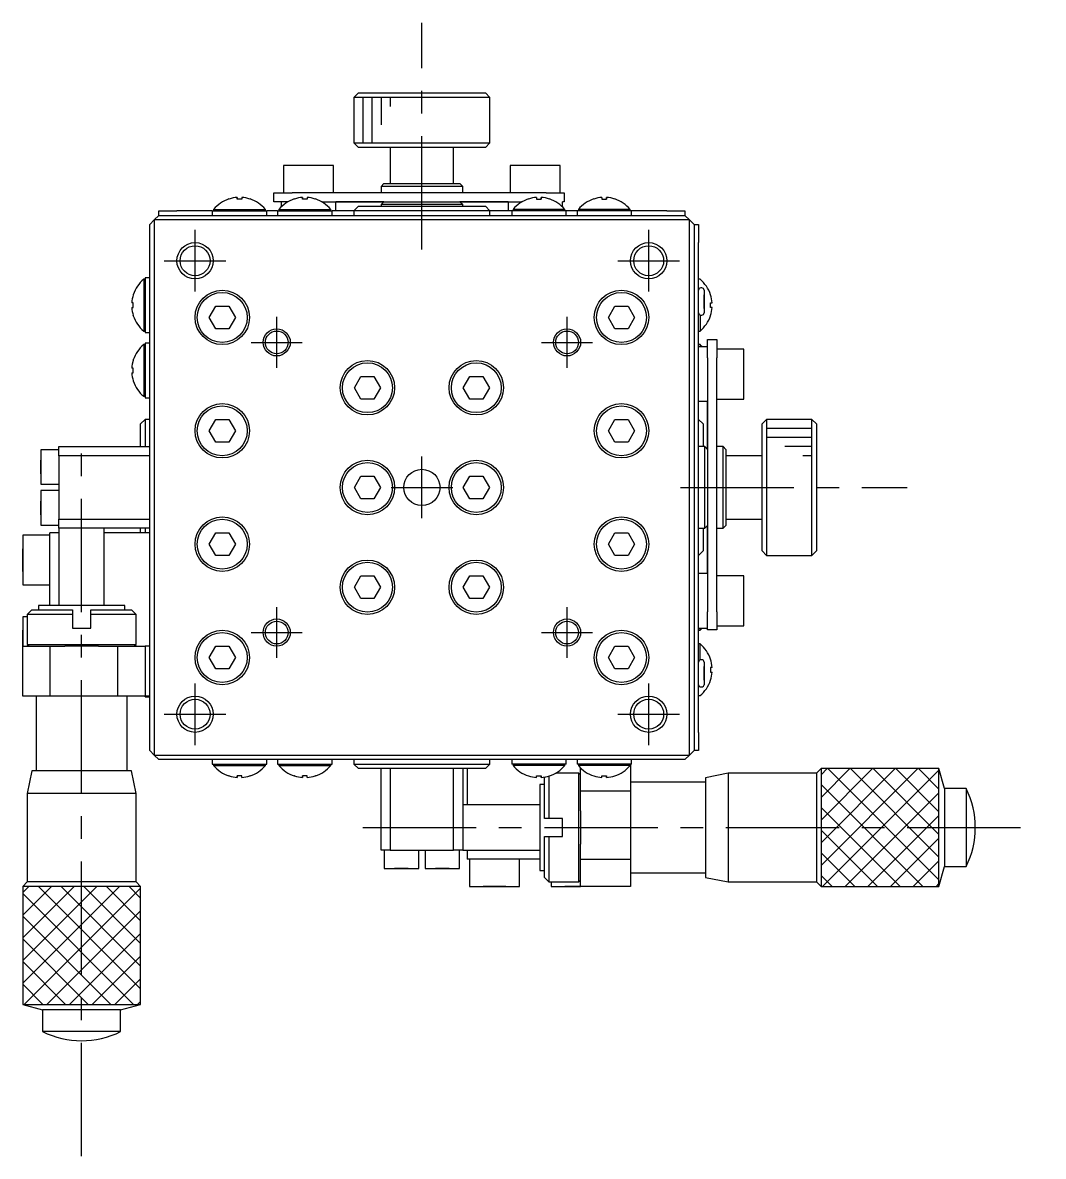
# Model space of a CAD drawing. Extents: x -55 to 398, y -25 to 274.
# Drawn here: x 91.3 to 203.8, y 84.2 to 209.2 of the extents above; entities that cross this region are included whole.
import ezdxf

# ---------------------------------------------------------------- set-up
doc = ezdxf.new("R2010")
doc.units = 0
doc.header["$LTSCALE"] = 10
doc.linetypes.add('CENTER', pattern=[2, 1.25, -0.25, 0.25, -0.25])
doc.layers.get('0').update_dxf_attribs({"linetype": 'CONTINUOUS'})
doc.layers.add('CENTER', color=1, linetype='CENTER')

msp = doc.modelspace()

# ---------------------------------------------------------------- linework, layer by layer
at = {"color": 7, "linetype": 'CONTINUOUS'}
for p, q in [((128.274615, 201.485156), (127.774615, 200.985156)), ((128.274615, 201.485156), (142.274615, 201.485156)), ((142.774615, 200.985156), (142.274615, 201.485156)), ((142.774615, 200.985156), (127.774615, 200.985156)), ((127.774615, 200.985156), (127.774615, 195.985156)), ((142.774615, 195.985156), (142.774615, 200.985156)), ((127.774615, 195.985156), (142.774615, 195.985156)), ((127.774615, 195.985156), (128.274615, 195.485156)), ((142.274615, 195.485156), (128.274615, 195.485156)), ((131.774615, 195.485156), (131.774615, 191.485156)), ((138.774615, 191.485156), (138.774615, 195.485156)), ((142.274615, 195.485156), (142.774615, 195.985156)), ((125.524615, 193.485156), (120.024615, 193.485156)), ((120.024615, 193.485156), (120.024615, 190.485156)), ((125.524615, 190.485156), (125.524615, 193.485156)), ((150.524615, 193.485156), (145.024615, 193.485156)), ((145.024615, 193.485156), (145.024615, 190.485156)), ((150.524615, 190.485156), (150.524615, 193.485156)), ((131.074615, 191.485156), (130.774615, 191.185156)), ((131.074615, 191.485156), (139.474615, 191.485156)), ((139.774615, 191.185156), (139.474615, 191.485156)), ((118.974615, 189.485156), (118.974615, 190.485156)), ((118.974615, 190.485156), (120.974615, 190.485156)), ((148.974615, 190.485156), (120.974615, 190.485156)), ((139.774615, 191.185156), (130.774615, 191.185156)), ((130.774615, 191.185156), (130.774615, 190.485156)), ((139.774615, 190.485156), (139.774615, 191.185156)), ((148.974615, 190.485156), (150.974615, 190.485156)), ((150.974615, 190.485156), (150.974615, 189.485156)), ((114.019507, 189.790598), (114.01546, 189.798895)), ((114.019507, 189.790598), (114.01546, 189.798895)), ((114.914615, 189.790598), (114.914615, 189.966841)), ((114.914615, 189.966841), (114.914615, 189.790598)), ((115.434615, 189.790598), (114.914615, 189.790598)), ((115.434615, 189.966841), (115.434615, 189.790598)), ((116.333769, 189.798895), (116.329723, 189.790598)), ((116.333769, 189.798895), (116.329723, 189.790598)), ((120.517197, 189.485156), (118.974615, 189.485156)), ((119.774615, 189.485156), (118.974615, 189.485156)), ((119.774615, 189.485156), (119.774615, 188.917645)), ((121.219507, 189.790598), (121.21546, 189.798895)), ((121.219507, 189.790598), (121.21546, 189.798895)), ((122.114615, 189.790598), (122.114615, 189.966841)), ((122.114615, 189.966841), (122.114615, 189.790598)), ((122.634615, 189.790598), (122.114615, 189.790598)), ((122.634615, 189.966841), (122.634615, 189.790598)), ((123.533769, 189.798895), (123.529723, 189.790598)), ((123.533769, 189.798895), (123.529723, 189.790598)), ((124.232032, 189.485156), (146.317197, 189.485156)), ((124.407621, 189.485154), (131.074613, 189.485154)), ((131.074615, 189.485156), (125.774615, 189.485156)), ((125.774615, 188.485156), (125.774615, 189.485156)), ((126.739661, 189.485156), (128.633984, 189.485156)), ((126.739661, 189.485156), (126.744533, 189.485156)), ((126.884067, 189.485154), (126.744533, 189.485154)), ((126.884067, 189.485154), (128.984288, 189.485156)), ((128.274615, 188.985156), (127.774615, 188.485156)), ((128.274615, 188.985156), (135.274615, 188.985156)), ((131.074613, 189.485154), (128.633984, 189.485154)), ((128.984288, 189.485154), (131.074613, 189.485154)), ((131.074615, 189.485156), (130.774615, 189.185156)), ((139.774615, 189.185156), (130.774615, 189.185156)), ((130.774615, 189.185156), (130.774615, 188.985156)), ((135.274615, 188.985156), (142.274615, 188.985156)), ((144.774615, 189.485156), (139.474615, 189.485156)), ((139.774615, 189.185156), (139.474615, 189.485156)), ((139.474617, 189.485154), (145.541609, 189.485154)), ((141.315245, 189.485154), (139.474617, 189.485154)), ((139.474617, 189.485154), (140.964941, 189.485154)), ((139.774615, 188.985156), (139.774615, 189.185156)), ((140.964941, 189.485156), (143.065163, 189.485156)), ((141.315245, 189.485156), (143.209568, 189.485156)), ((142.774615, 188.485156), (142.274615, 188.985156)), ((143.204696, 189.485154), (143.065163, 189.485154)), ((143.204696, 189.485154), (143.209568, 189.485154)), ((144.774615, 189.485156), (144.774615, 188.485156)), ((145.110303, 189.485154), (146.317194, 189.485154)), ((145.541609, 189.485154), (146.317194, 189.485154)), ((147.01546, 189.798895), (147.019507, 189.790598)), ((147.01546, 189.798895), (147.019507, 189.790598)), ((147.914615, 189.966841), (147.914615, 189.790598)), ((147.914615, 189.790598), (148.434615, 189.790598)), ((148.434615, 189.790598), (148.434615, 189.966841)), ((148.434615, 189.966841), (148.434615, 189.790598)), ((149.329723, 189.790598), (149.333769, 189.798895)), ((149.329723, 189.790598), (149.333769, 189.798895)), ((150.974615, 189.485156), (150.774615, 189.485156)), ((150.774615, 188.917645), (150.774615, 189.485156)), ((154.21546, 189.798895), (154.219507, 189.790598)), ((154.21546, 189.798895), (154.219507, 189.790598)), ((155.114615, 189.966841), (155.114615, 189.790598)), ((155.114615, 189.790598), (155.634615, 189.790598)), ((155.634615, 189.790598), (155.634615, 189.966841)), ((155.634615, 189.966841), (155.634615, 189.790598)), ((156.529723, 189.790598), (156.533769, 189.798895)), ((156.529723, 189.790598), (156.533769, 189.798895)), ((106.274615, 187.985156), (105.774615, 187.485156)), ((106.274615, 187.985156), (106.274615, 188.485156)), ((106.274615, 188.485156), (108.274615, 188.485156)), ((106.274615, 187.985156), (164.274615, 187.985156)), ((112.174615, 188.485156), (108.274615, 188.485156)), ((112.174615, 188.485156), (112.378312, 188.485156)), ((112.174615, 188.485156), (112.324615, 188.485156)), ((112.174615, 188.485156), (112.174615, 187.985156)), ((112.324615, 188.644711), (115.174615, 188.644711)), ((112.324615, 188.644711), (112.324615, 188.485156)), ((112.378312, 188.485156), (115.174615, 188.485156)), ((115.174615, 188.644711), (118.024615, 188.644711)), ((115.174615, 188.485156), (118.072392, 188.485156)), ((118.024615, 188.485156), (118.024615, 188.644711)), ((118.072392, 188.485156), (118.174615, 188.485156)), ((118.125628, 188.485156), (118.174615, 188.485156)), ((119.374615, 188.485156), (118.174615, 188.485156)), ((118.174615, 187.985156), (118.174615, 188.485156)), ((119.374615, 188.485156), (119.578306, 188.485156)), ((119.374615, 188.485156), (119.524615, 188.485156)), ((119.374615, 188.485156), (119.374615, 187.985156)), ((119.524615, 188.644711), (122.374615, 188.644711)), ((119.524615, 188.644711), (119.524615, 188.485156)), ((119.578306, 188.485156), (122.374615, 188.485156)), ((122.374615, 188.644711), (125.224615, 188.644711)), ((122.374615, 188.485156), (125.272392, 188.485156)), ((125.224615, 188.485156), (125.224615, 188.644711)), ((125.272392, 188.485156), (125.374615, 188.485156)), ((125.325628, 188.485156), (125.374615, 188.485156)), ((127.774615, 188.485156), (125.374615, 188.485156)), ((125.374615, 187.985156), (125.374615, 188.485156)), ((135.274615, 188.485156), (127.774615, 188.485156)), ((127.774615, 188.485156), (127.774615, 187.985156)), ((142.774615, 188.485156), (135.274615, 188.485156)), ((145.174615, 188.485156), (142.774615, 188.485156)), ((142.774615, 187.985156), (142.774615, 188.485156)), ((145.223602, 188.485156), (145.174615, 188.485156)), ((145.276837, 188.485156), (145.174615, 188.485156)), ((145.174615, 188.485156), (145.174615, 187.985156)), ((148.174615, 188.485156), (145.276837, 188.485156)), ((148.174615, 188.644711), (145.324615, 188.644711)), ((145.324615, 188.644711), (145.324615, 188.485156)), ((151.024615, 188.644711), (148.174615, 188.644711)), ((150.970935, 188.485156), (148.174615, 188.485156)), ((151.174615, 188.485156), (150.970935, 188.485156)), ((151.024615, 188.485156), (151.024615, 188.644711)), ((151.174615, 188.485156), (151.024615, 188.485156)), ((152.374615, 188.485156), (151.174615, 188.485156)), ((151.174615, 187.985156), (151.174615, 188.485156)), ((152.423602, 188.485156), (152.374615, 188.485156)), ((152.476837, 188.485156), (152.374615, 188.485156)), ((152.374615, 188.485156), (152.374615, 187.985156)), ((155.374615, 188.485156), (152.476837, 188.485156)), ((155.374615, 188.644711), (152.524615, 188.644711)), ((152.524615, 188.644711), (152.524615, 188.485156)), ((158.224615, 188.644711), (155.374615, 188.644711)), ((158.170935, 188.485156), (155.374615, 188.485156)), ((158.374615, 188.485156), (158.170935, 188.485156)), ((158.224615, 188.485156), (158.224615, 188.644711)), ((158.374615, 188.485156), (158.224615, 188.485156)), ((162.274615, 188.485156), (158.374615, 188.485156)), ((158.374615, 187.985156), (158.374615, 188.485156)), ((162.274615, 188.485156), (164.274615, 188.485156)), ((164.274615, 188.485156), (164.274615, 187.985156)), ((164.774615, 187.485156), (164.274615, 187.985156)), ((105.774615, 187.485156), (105.274615, 186.985156)), ((105.274615, 128.985156), (105.274615, 186.985156)), ((105.774615, 187.485156), (105.774615, 128.485156)), ((164.774615, 187.485156), (105.774615, 187.485156)), ((164.774615, 128.485156), (164.774615, 187.485156)), ((165.274615, 186.985156), (164.774615, 187.485156)), ((165.274615, 186.985156), (165.774615, 186.985156)), ((165.274615, 186.985156), (165.274615, 128.985156)), ((165.774615, 186.985156), (165.774615, 184.985156)), ((165.774615, 179.285156), (165.774615, 184.985156)), ((104.61506, 180.935156), (104.61506, 178.085156)), ((104.774615, 180.935156), (104.61506, 180.935156)), ((104.774615, 181.085156), (104.774615, 180.882835)), ((104.774615, 181.085156), (104.774615, 180.935156)), ((105.274615, 181.085156), (104.774615, 181.085156)), ((104.774615, 180.882835), (104.774615, 180.721607)), ((104.774615, 180.721607), (104.774615, 180.601168)), ((104.774615, 180.601168), (104.774615, 180.314591)), ((104.774615, 180.314591), (104.774615, 179.921369)), ((165.93417, 180.935156), (165.774615, 180.935156)), ((103.469173, 179.240264), (103.460876, 179.244311)), ((103.469173, 179.240264), (103.460876, 179.244311)), ((104.774615, 179.921369), (104.774615, 178.777951)), ((104.774615, 178.777951), (104.774615, 178.085156)), ((165.774615, 177.685156), (165.774615, 179.285156)), ((166.124615, 179.985156), (166.024615, 179.985156)), ((166.374615, 179.735156), (166.374615, 178.610156)), ((166.374615, 179.735156), (166.374615, 177.235156)), ((166.374615, 179.235156), (166.374615, 178.610156)), ((166.374615, 178.610156), (166.374615, 179.235156)), ((167.080057, 179.240264), (167.088354, 179.244311)), ((167.080057, 179.240264), (167.088354, 179.244311)), ((103.469173, 178.345156), (103.29293, 178.345156)), ((103.29293, 177.825156), (103.469173, 177.825156)), ((103.469173, 177.825156), (103.469173, 178.345156)), ((104.61506, 178.085156), (104.61506, 175.235156)), ((104.774615, 178.085156), (104.774615, 177.392361)), ((111.831239, 176.735156), (112.552927, 177.985156)), ((112.552927, 177.985156), (113.996303, 177.985156)), ((113.996303, 177.985156), (114.717991, 176.735156)), ((155.831239, 176.735156), (156.552927, 177.985156)), ((156.552927, 177.985156), (157.996303, 177.985156)), ((157.996303, 177.985156), (158.717991, 176.735156)), ((165.774615, 138.285156), (165.774615, 177.685156)), ((166.374615, 178.610156), (166.374615, 178.345156)), ((166.374615, 178.610156), (166.374615, 178.360156)), ((166.374615, 178.360156), (166.374615, 178.610156)), ((166.374615, 177.735156), (166.374615, 178.360156)), ((166.374615, 178.360156), (166.374615, 177.735156)), ((166.374615, 178.345156), (166.374615, 177.235156)), ((167.080057, 178.345156), (167.256299, 178.345156)), ((167.080057, 177.825156), (167.080057, 178.345156)), ((167.256299, 177.825156), (167.080057, 177.825156)), ((103.460876, 176.926002), (103.469173, 176.930048)), ((103.460876, 176.926002), (103.469173, 176.930048)), ((104.774615, 177.392361), (104.774615, 176.077764)), ((112.552927, 175.485156), (111.831239, 176.735156)), ((114.717991, 176.735156), (113.996303, 175.485156)), ((156.552927, 175.485156), (155.831239, 176.735156)), ((158.717991, 176.735156), (157.996303, 175.485156)), ((165.93417, 177.00209), (165.93417, 175.235156)), ((166.024615, 176.985156), (166.124615, 176.985156)), ((167.088354, 176.926002), (167.080057, 176.930048)), ((167.088354, 176.926002), (167.080057, 176.930048)), ((104.61506, 175.235156), (104.774615, 175.235156)), ((104.774615, 176.077764), (104.774615, 175.910627)), ((104.774615, 175.910627), (104.774615, 175.803938)), ((104.774615, 175.803938), (104.774615, 175.612778)), ((104.774615, 175.612778), (104.774615, 175.48708)), ((104.774615, 175.48708), (104.774615, 175.412137)), ((104.774615, 175.412137), (104.774615, 175.284415)), ((104.774615, 175.284415), (104.774615, 175.085156)), ((104.774615, 175.235156), (104.774615, 175.085156)), ((104.774615, 175.085156), (105.274615, 175.085156)), ((113.996303, 175.485156), (112.552927, 175.485156)), ((157.996303, 175.485156), (156.552927, 175.485156)), ((165.774615, 175.235156), (165.93417, 175.235156)), ((104.774615, 173.885156), (104.774615, 173.682835)), ((104.774615, 173.885156), (104.774615, 173.735156)), ((105.274615, 173.885156), (104.774615, 173.885156)), ((166.774615, 173.485156), (166.774615, 174.285156)), ((166.774615, 172.285156), (166.774615, 174.285156)), ((166.774615, 174.285156), (167.774615, 174.285156)), ((167.774615, 174.285156), (167.774615, 172.285156)), ((104.61506, 173.735156), (104.61506, 170.885156)), ((104.774615, 173.735156), (104.61506, 173.735156)), ((104.774615, 173.682835), (104.774615, 173.656795)), ((104.774615, 173.656795), (104.774615, 173.592912)), ((104.774615, 173.592912), (104.774615, 173.443077)), ((104.774615, 173.443077), (104.774615, 173.006476)), ((104.774615, 173.006476), (104.774615, 171.577951)), ((165.93417, 173.735156), (165.774615, 173.735156)), ((166.774615, 173.485156), (165.774615, 173.485156)), ((165.93417, 173.735156), (165.93417, 173.485156)), ((170.774615, 173.235156), (167.774615, 173.235156)), ((170.774615, 167.735156), (170.774615, 173.235156)), ((103.469173, 172.040264), (103.460876, 172.044311)), ((103.469173, 172.040264), (103.460876, 172.044311)), ((104.774615, 171.577951), (104.774615, 170.885156)), ((166.774615, 172.285156), (166.774615, 144.285156)), ((167.774615, 144.285156), (167.774615, 172.285156)), ((103.469173, 171.145156), (103.29293, 171.145156)), ((103.29293, 170.625156), (103.469173, 170.625156)), ((103.469173, 170.625156), (103.469173, 171.145156)), ((104.61506, 170.885156), (104.61506, 168.035156)), ((104.774615, 170.885156), (104.774615, 170.192361)), ((104.774615, 170.192361), (104.774615, 168.877764)), ((127.831239, 168.985156), (128.552927, 170.235156)), ((128.552927, 170.235156), (129.996303, 170.235156)), ((129.996303, 170.235156), (130.717991, 168.985156)), ((139.831239, 168.985156), (140.552927, 170.235156)), ((140.552927, 170.235156), (141.996303, 170.235156)), ((141.996303, 170.235156), (142.717991, 168.985156)), ((166.774613, 170.772181), (166.774613, 168.796387)), ((166.774613, 170.772181), (166.774613, 168.247975)), ((103.460876, 169.726002), (103.469173, 169.730048)), ((103.460876, 169.726002), (103.469173, 169.730048)), ((104.774615, 168.877764), (104.774615, 168.820092)), ((104.774615, 168.820092), (104.774615, 168.603938)), ((128.552927, 167.735156), (127.831239, 168.985156)), ((130.717991, 168.985156), (129.996303, 167.735156)), ((140.552927, 167.735156), (139.831239, 168.985156)), ((142.717991, 168.985156), (141.996303, 167.735156)), ((166.774613, 168.796387), (166.774613, 162.185158)), ((104.61506, 168.035156), (104.774615, 168.035156)), ((104.774615, 168.603938), (104.774615, 168.369144)), ((104.774615, 168.369144), (104.774615, 168.212137)), ((104.774615, 168.212137), (104.774615, 168.113518)), ((104.774615, 168.113518), (104.774615, 168.084415)), ((104.774615, 168.084415), (104.774615, 167.885156)), ((104.774615, 168.035156), (104.774615, 167.885156)), ((104.774615, 167.885156), (105.274615, 167.885156)), ((129.996303, 167.735156), (128.552927, 167.735156)), ((141.996303, 167.735156), (140.552927, 167.735156)), ((167.774615, 167.735156), (170.774615, 167.735156)), ((165.774615, 167.485156), (166.774615, 167.485156)), ((166.774613, 166.258001), (166.774613, 166.432354)), ((166.774613, 166.258001), (166.774615, 164.134892)), ((166.774615, 162.185156), (166.774615, 167.485156)), ((166.774615, 166.439964), (166.774615, 164.571618)), ((166.774615, 166.439964), (166.774615, 166.432354)), ((104.774615, 165.485156), (104.274615, 164.985156)), ((104.774615, 165.485156), (104.774615, 162.485156)), ((105.274615, 165.485156), (104.774615, 165.485156)), ((111.831239, 164.235156), (112.552927, 165.485156)), ((112.552927, 165.485156), (113.996303, 165.485156)), ((113.996303, 165.485156), (114.717991, 164.235156)), ((155.831239, 164.235156), (156.552927, 165.485156)), ((156.552927, 165.485156), (157.996303, 165.485156)), ((157.996303, 165.485156), (158.717991, 164.235156)), ((166.274615, 164.985156), (165.774615, 165.485156)), ((173.274615, 165.485156), (172.774615, 164.985156)), ((173.274615, 165.485156), (173.274615, 150.485156)), ((178.274615, 165.485156), (173.274615, 165.485156)), ((178.274615, 150.485156), (178.274615, 165.485156)), ((178.774615, 164.985156), (178.274615, 165.485156)), ((104.274615, 162.485156), (104.274615, 164.985156)), ((112.552927, 162.985156), (111.831239, 164.235156)), ((114.717991, 164.235156), (113.996303, 162.985156)), ((156.552927, 162.985156), (155.831239, 164.235156)), ((158.717991, 164.235156), (157.996303, 162.985156)), ((166.274615, 164.985156), (166.274615, 162.485156)), ((166.774613, 162.185158), (166.774613, 164.571618)), ((166.774613, 164.134892), (166.774613, 162.185158)), ((172.774615, 150.985156), (172.774615, 164.985156)), ((178.774615, 164.985156), (178.774615, 150.985156)), ((113.996303, 162.985156), (112.552927, 162.985156)), ((157.996303, 162.985156), (156.552927, 162.985156)), ((93.274615, 162.135156), (93.274615, 158.335156)), ((93.274615, 162.135156), (93.274615, 158.335156)), ((95.274615, 162.135156), (93.274615, 162.135156)), ((95.274615, 162.485156), (105.274615, 162.485156)), ((95.274615, 161.485156), (95.274615, 162.485156)), ((105.274615, 161.485156), (95.274615, 161.485156)), ((95.274615, 161.485156), (95.274615, 154.485156)), ((166.474615, 162.485156), (165.774615, 162.485156)), ((166.474615, 153.485156), (166.474615, 162.485156)), ((166.774615, 162.185156), (166.474615, 162.485156)), ((168.474615, 162.485156), (167.774615, 162.485156)), ((168.474615, 153.485156), (168.474615, 162.485156)), ((168.774615, 162.185156), (168.474615, 162.485156)), ((168.774615, 162.185156), (168.774615, 153.785156)), ((172.774615, 161.485156), (168.774615, 161.485156)), ((93.274615, 160.985156), (93.274615, 160.235156)), ((93.274615, 160.235156), (93.274615, 160.985156)), ((93.274615, 159.485156), (93.274615, 160.235156)), ((93.274615, 160.235156), (93.274615, 159.485156)), ((127.831239, 157.985156), (128.552927, 159.235156)), ((128.552927, 159.235156), (129.996303, 159.235156)), ((129.996303, 159.235156), (130.717991, 157.985156)), ((139.831239, 157.985156), (140.552927, 159.235156)), ((140.552927, 159.235156), (141.996303, 159.235156)), ((141.996303, 159.235156), (142.717991, 157.985156)), ((93.274615, 158.335156), (95.274615, 158.335156)), ((93.274615, 157.635156), (93.274615, 153.835156)), ((93.274615, 157.635156), (93.274615, 153.835156)), ((95.274615, 157.635156), (93.274615, 157.635156)), ((128.552927, 156.735156), (127.831239, 157.985156)), ((130.717991, 157.985156), (129.996303, 156.735156)), ((140.552927, 156.735156), (139.831239, 157.985156)), ((142.717991, 157.985156), (141.996303, 156.735156)), ((93.274615, 156.485156), (93.274615, 155.735156)), ((93.274615, 155.735156), (93.274615, 156.485156)), ((129.996303, 156.735156), (128.552927, 156.735156)), ((141.996303, 156.735156), (140.552927, 156.735156)), ((93.274615, 154.985156), (93.274615, 155.735156)), ((93.274615, 155.735156), (93.274615, 154.985156)), ((93.274615, 153.835156), (95.274615, 153.835156)), ((95.274615, 154.485156), (105.274615, 154.485156)), ((95.274615, 153.485156), (95.274615, 154.485156)), ((166.474615, 153.485156), (166.774615, 153.785156)), ((166.774613, 153.785154), (166.774613, 147.773925)), ((166.774613, 151.998694), (166.774613, 153.785154)), ((166.774613, 153.785154), (166.774613, 152.435421)), ((166.774615, 148.485156), (166.774615, 153.785156)), ((168.474615, 153.485156), (168.774615, 153.785156)), ((168.774615, 154.485156), (172.774615, 154.485156)), ((91.274615, 152.735156), (91.274615, 147.235156)), ((91.274615, 152.735156), (91.274615, 147.235156)), ((94.274615, 152.735156), (91.274615, 152.735156)), ((95.274619, 152.985156), (94.274615, 152.985156)), ((94.274615, 144.985156), (94.274615, 152.985156)), ((105.274615, 153.485156), (95.274615, 153.485156)), ((95.274619, 153.485156), (95.274619, 144.985156)), ((100.274611, 144.985156), (100.274611, 153.485156)), ((105.274615, 152.985156), (100.274611, 152.985156)), ((104.274615, 152.985156), (104.274615, 153.485156)), ((104.774615, 153.485156), (104.774615, 152.985156)), ((111.831239, 151.735156), (112.552927, 152.985156)), ((112.552927, 152.985156), (113.996303, 152.985156)), ((113.996303, 152.985156), (114.717991, 151.735156)), ((155.831239, 151.735156), (156.552927, 152.985156)), ((156.552927, 152.985156), (157.996303, 152.985156)), ((157.996303, 152.985156), (158.717991, 151.735156)), ((165.774615, 153.485156), (166.474615, 153.485156)), ((166.274615, 153.485156), (166.274615, 150.985156)), ((167.774615, 153.485156), (168.474615, 153.485156)), ((112.552927, 150.485156), (111.831239, 151.735156)), ((114.717991, 151.735156), (113.996303, 150.485156)), ((156.552927, 150.485156), (155.831239, 151.735156)), ((158.717991, 151.735156), (157.996303, 150.485156)), ((166.774615, 152.435421), (166.774615, 150.312311)), ((166.774615, 151.998694), (166.774615, 150.130348)), ((91.274615, 151.235156), (91.274615, 149.985156)), ((91.274615, 149.985156), (91.274615, 151.235156)), ((113.996303, 150.485156), (112.552927, 150.485156)), ((157.996303, 150.485156), (156.552927, 150.485156)), ((165.774615, 150.485156), (166.274615, 150.985156)), ((166.774613, 150.137959), (166.774613, 150.312311)), ((166.774613, 150.137959), (166.774613, 150.130348)), ((172.774615, 150.985156), (173.274615, 150.485156)), ((173.274615, 150.485156), (178.274615, 150.485156)), ((178.274615, 150.485156), (178.774615, 150.985156)), ((91.274615, 148.735156), (91.274615, 149.985156)), ((91.274615, 149.985156), (91.274615, 148.735156)), ((127.831239, 146.985156), (128.552927, 148.235156)), ((128.552927, 148.235156), (129.996303, 148.235156)), ((129.996303, 148.235156), (130.717991, 146.985156)), ((139.831239, 146.985156), (140.552927, 148.235156)), ((140.552927, 148.235156), (141.996303, 148.235156)), ((141.996303, 148.235156), (142.717991, 146.985156)), ((166.774615, 148.485156), (165.774615, 148.485156)), ((166.774613, 148.322337), (166.774613, 145.798131)), ((166.774613, 147.773925), (166.774613, 145.798131)), ((170.774615, 148.235156), (167.774615, 148.235156)), ((170.774615, 142.735156), (170.774615, 148.235156)), ((91.274615, 147.235156), (94.274615, 147.235156)), ((128.552927, 145.735156), (127.831239, 146.985156)), ((130.717991, 146.985156), (129.996303, 145.735156)), ((140.552927, 145.735156), (139.831239, 146.985156)), ((142.717991, 146.985156), (141.996303, 145.735156)), ((129.996303, 145.735156), (128.552927, 145.735156)), ((141.996303, 145.735156), (140.552927, 145.735156)), ((92.274615, 144.485156), (91.774615, 143.985156)), ((96.774615, 143.985156), (91.774615, 143.985156)), ((91.774615, 143.985156), (91.774615, 140.685156)), ((92.274615, 144.485156), (96.774615, 144.485156)), ((92.274615, 144.485156), (93.024615, 144.485156)), ((97.774303, 144.985156), (93.024615, 144.985156)), ((93.024615, 144.985156), (93.024615, 144.485176)), ((96.774615, 144.485156), (96.774615, 143.985156)), ((96.774615, 143.985156), (96.774615, 142.485156)), ((102.524615, 144.985156), (97.774303, 144.985156)), ((98.774615, 143.985156), (98.774615, 144.485156)), ((98.774615, 144.485156), (103.274615, 144.485156)), ((103.774615, 143.985156), (98.774615, 143.985156)), ((98.774615, 142.485156), (98.774615, 143.985156)), ((102.524615, 144.485176), (102.524615, 144.985156)), ((102.524615, 144.485156), (103.274615, 144.485156)), ((103.774615, 143.985156), (103.274615, 144.485156)), ((103.774615, 140.685156), (103.774615, 143.985156)), ((166.774615, 142.285156), (166.774615, 144.285156)), ((167.774615, 144.285156), (167.774615, 142.285156)), ((91.274615, 143.735156), (91.274615, 140.485156)), ((91.274615, 143.735156), (91.274615, 140.485156)), ((91.774615, 143.735156), (91.274615, 143.735156)), ((167.774615, 142.735156), (170.774615, 142.735156)), ((91.274615, 142.235156), (91.274615, 140.985156)), ((91.274615, 140.985156), (91.274615, 142.235156)), ((96.774615, 142.485156), (98.774615, 142.485156)), ((165.774615, 142.485156), (166.774615, 142.485156)), ((165.774615, 142.235156), (165.93417, 142.235156)), ((165.93417, 142.235156), (165.93417, 142.485156)), ((166.774615, 142.285156), (166.774615, 142.485156)), ((167.774615, 142.285156), (166.774615, 142.285156)), ((91.274615, 140.485156), (91.274615, 140.985156)), ((91.274615, 140.985156), (91.274615, 140.485156)), ((91.274615, 134.985156), (91.274615, 140.485156)), ((91.274615, 140.485156), (94.274615, 140.485156)), ((91.774615, 140.685156), (97.774615, 140.685156)), ((91.774615, 140.685156), (91.974615, 140.485156)), ((94.274615, 140.485156), (94.274615, 134.985156)), ((94.274615, 140.485156), (95.93342, 140.485156)), ((97.774615, 140.485156), (95.93342, 140.485156)), ((97.774615, 140.685156), (103.774615, 140.685156)), ((99.61581, 140.485156), (97.774615, 140.485156)), ((99.61581, 140.485156), (101.774615, 140.485156)), ((101.774615, 140.485156), (104.774615, 140.485157)), ((101.774615, 134.985156), (101.774615, 140.485156)), ((103.574615, 140.485156), (103.774615, 140.685156)), ((105.274615, 140.485158), (104.774615, 140.485158)), ((104.774615, 140.485157), (104.774615, 134.985156)), ((111.831239, 139.235156), (112.552927, 140.485156)), ((112.552927, 140.485156), (113.996303, 140.485156)), ((113.996303, 140.485156), (114.717991, 139.235156)), ((155.831239, 139.235156), (156.552927, 140.485156)), ((156.552927, 140.485156), (157.996303, 140.485156)), ((157.996303, 140.485156), (158.717991, 139.235156)), ((165.93417, 140.735156), (165.774615, 140.735156)), ((165.93417, 138.968222), (165.93417, 140.735156)), ((112.552927, 137.985156), (111.831239, 139.235156)), ((114.717991, 139.235156), (113.996303, 137.985156)), ((156.552927, 137.985156), (155.831239, 139.235156)), ((158.717991, 139.235156), (157.996303, 137.985156)), ((166.124615, 138.985156), (166.024615, 138.985156)), ((167.088354, 139.044311), (167.080057, 139.040264)), ((167.088354, 139.044311), (167.080057, 139.040264)), ((113.996303, 137.985156), (112.552927, 137.985156)), ((157.996303, 137.985156), (156.552927, 137.985156)), ((165.774615, 136.685156), (165.774615, 138.285156)), ((166.374615, 138.735156), (166.374615, 137.625156)), ((166.374615, 138.735156), (166.374615, 136.235156)), ((166.374615, 138.235156), (166.374615, 137.610156)), ((166.374615, 137.610156), (166.374615, 138.235156)), ((166.374615, 137.625156), (166.374615, 137.360156)), ((166.374615, 137.610156), (166.374615, 137.360156)), ((166.374615, 137.360156), (166.374615, 137.610156)), ((167.256299, 138.145156), (167.080057, 138.145156)), ((167.080057, 138.145156), (167.080057, 137.625156)), ((167.080057, 137.625156), (167.256299, 137.625156)), ((165.774615, 130.985156), (165.774615, 136.685156)), ((166.374615, 137.360156), (166.374615, 136.235156)), ((166.374615, 136.735156), (166.374615, 137.360156)), ((166.374615, 137.360156), (166.374615, 136.735156)), ((167.080057, 136.730048), (167.088354, 136.726002)), ((167.080057, 136.730048), (167.088354, 136.726002)), ((165.774615, 135.035156), (165.93417, 135.035156)), ((166.024615, 135.985156), (166.124615, 135.985156)), ((94.274615, 134.985156), (91.274615, 134.985156)), ((92.774615, 134.985156), (92.774615, 126.735156)), ((101.774615, 134.985156), (94.274615, 134.985156)), ((104.774615, 134.985156), (101.774615, 134.985156)), ((102.774615, 126.735156), (102.774615, 134.985156)), ((105.274615, 134.985156), (104.774615, 134.985156)), ((104.774615, 134.885156), (104.774615, 134.985156)), ((104.774615, 134.885156), (104.774615, 134.985156)), ((104.774615, 134.885156), (105.274615, 134.885156)), ((165.774615, 130.985156), (165.774615, 128.985156)), ((105.274615, 128.985156), (105.774615, 128.485156)), ((164.774615, 128.485156), (165.274615, 128.985156)), ((165.774615, 128.985156), (165.274615, 128.985156)), ((105.774615, 128.485156), (164.774615, 128.485156)), ((105.774615, 128.485156), (106.274615, 127.985156)), ((164.274615, 127.985156), (106.274615, 127.985156)), ((112.174615, 127.985156), (112.174615, 127.485156)), ((118.174615, 127.485156), (118.174615, 127.985156)), ((119.374615, 127.985156), (119.374615, 127.485156)), ((125.374615, 127.485156), (125.374615, 127.985156)), ((127.774615, 127.985156), (127.774615, 127.485156)), ((142.774615, 127.485156), (142.774615, 127.985156)), ((145.174615, 127.985156), (145.174615, 127.485156)), ((151.174615, 127.485156), (151.174615, 127.985156)), ((152.374615, 127.985156), (152.374615, 127.485156)), ((158.374615, 127.485156), (158.374615, 127.985156)), ((164.274615, 127.985156), (164.774615, 128.485156)), ((92.274618, 126.735156), (91.774619, 124.235157)), ((103.274612, 126.735156), (92.274618, 126.735156)), ((103.774611, 124.235157), (103.274612, 126.735156)), ((112.174615, 127.485156), (112.378333, 127.485156)), ((112.174615, 127.485156), (112.324615, 127.485156)), ((112.324615, 127.485156), (112.324615, 127.325601)), ((112.324615, 127.325601), (115.174615, 127.325601)), ((112.378333, 127.485156), (115.174615, 127.485156)), ((115.174615, 127.485156), (118.072392, 127.485156)), ((115.174615, 127.325601), (118.024615, 127.325601)), ((118.024615, 127.325601), (118.024615, 127.485156)), ((118.072392, 127.485156), (118.174615, 127.485156)), ((118.125628, 127.485156), (118.174615, 127.485156)), ((119.374615, 127.485156), (119.578333, 127.485156)), ((119.374615, 127.485156), (119.524615, 127.485156)), ((119.524615, 127.485156), (119.524615, 127.325601)), ((119.524615, 127.325601), (122.374615, 127.325601)), ((119.578333, 127.485156), (122.374615, 127.485156)), ((122.374615, 127.485156), (125.272392, 127.485156)), ((122.374615, 127.325601), (125.224615, 127.325601)), ((125.224615, 127.325601), (125.224615, 127.485156)), ((125.272392, 127.485156), (125.374615, 127.485156)), ((125.325628, 127.485156), (125.374615, 127.485156)), ((127.774615, 127.485156), (135.274615, 127.485156)), ((127.774615, 127.485156), (128.274615, 126.985156)), ((135.274615, 126.985156), (128.274615, 126.985156)), ((130.774615, 117.985156), (130.774615, 126.985156)), ((131.774615, 126.985156), (131.774615, 117.985156)), ((135.274615, 127.485156), (142.774615, 127.485156)), ((142.274615, 126.985156), (135.274615, 126.985156)), ((138.774615, 117.985156), (138.774615, 126.985156)), ((139.774615, 126.985156), (139.774615, 117.985156)), ((140.274615, 126.985156), (140.274615, 122.985152)), ((142.274615, 126.985156), (142.774615, 127.485156)), ((145.223602, 127.485156), (145.174615, 127.485156)), ((145.276837, 127.485156), (145.174615, 127.485156)), ((148.174615, 127.485156), (145.276837, 127.485156)), ((145.324615, 127.485156), (145.324615, 127.325601)), ((148.174615, 127.325601), (145.324615, 127.325601)), ((148.86741, 127.485156), (148.174615, 127.485156)), ((151.024615, 127.325601), (148.174615, 127.325601)), ((150.97089, 127.485156), (148.86741, 127.485156)), ((152.574615, 126.485156), (150.032032, 126.485156)), ((151.174615, 127.485156), (150.97089, 127.485156)), ((151.174615, 127.485156), (151.024615, 127.485156)), ((151.024615, 127.325601), (151.024615, 127.485156)), ((152.423602, 127.485156), (152.374615, 127.485156)), ((152.476837, 127.485156), (152.374615, 127.485156)), ((155.374615, 127.485156), (152.476837, 127.485156)), ((152.524615, 127.485156), (152.524615, 127.325601)), ((155.374615, 127.325601), (152.524615, 127.325601)), ((152.574615, 120.485156), (152.574615, 126.485156)), ((152.774615, 126.285156), (152.574615, 126.485156)), ((152.774615, 124.485156), (152.774615, 127.052667)), ((158.170896, 127.485156), (155.374615, 127.485156)), ((158.224615, 127.325601), (155.374615, 127.325601)), ((158.374615, 127.485156), (158.170896, 127.485156)), ((158.374615, 127.485156), (158.224615, 127.485156)), ((158.224615, 127.325601), (158.224615, 127.485156)), ((158.274615, 127.485156), (158.274615, 124.485156)), ((169.024614, 126.485152), (166.524615, 125.985153)), ((169.024614, 126.485152), (169.024614, 114.48516)), ((178.774619, 126.485152), (169.024614, 126.485152)), ((179.274621, 126.985155), (178.774619, 126.485152)), ((178.774619, 126.485152), (178.774619, 114.48516)), ((192.274622, 126.985155), (179.274621, 126.985155)), ((179.274621, 126.985155), (179.274621, 113.985157)), ((192.86411, 124.785156), (192.274622, 126.985155)), ((192.274622, 113.985157), (192.274622, 126.985155)), ((114.019507, 126.179714), (114.01546, 126.171417)), ((114.019507, 126.179714), (114.01546, 126.171417)), ((115.434615, 126.179714), (114.914615, 126.179714)), ((114.914615, 126.179714), (114.914615, 126.003472)), ((114.914615, 126.003472), (114.914615, 126.179714)), ((115.434615, 126.003472), (115.434615, 126.179714)), ((116.333769, 126.171417), (116.329723, 126.179714)), ((116.333769, 126.171417), (116.329723, 126.179714)), ((121.219507, 126.179714), (121.21546, 126.171417)), ((121.219507, 126.179714), (121.21546, 126.171417)), ((122.634615, 126.179714), (122.114615, 126.179714)), ((122.114615, 126.179714), (122.114615, 126.003472)), ((122.114615, 126.003472), (122.114615, 126.179714)), ((122.634615, 126.003472), (122.634615, 126.179714)), ((123.533769, 126.171417), (123.529723, 126.179714)), ((123.533769, 126.171417), (123.529723, 126.179714)), ((147.01546, 126.171417), (147.019507, 126.179714)), ((147.01546, 126.171417), (147.019507, 126.179714)), ((147.914615, 126.179714), (148.434615, 126.179714)), ((147.914615, 126.003472), (147.914615, 126.179714)), ((148.274615, 125.235156), (148.274615, 120.484844)), ((148.774595, 125.235156), (148.274615, 125.235156)), ((148.434615, 126.179714), (148.434615, 126.003472)), ((148.434615, 126.003472), (148.434615, 126.179714)), ((148.845189, 126.055731), (148.774615, 125.985156)), ((148.774615, 125.235156), (148.774615, 125.985156)), ((148.774615, 121.485156), (148.774615, 125.985156)), ((149.274615, 126.162033), (149.274615, 121.485156)), ((149.329723, 126.179714), (149.333769, 126.171417)), ((149.329723, 126.179714), (149.333769, 126.171417)), ((154.21546, 126.171417), (154.219507, 126.179714)), ((154.21546, 126.171417), (154.219507, 126.179714)), ((155.114615, 126.179714), (155.634615, 126.179714)), ((155.114615, 126.003472), (155.114615, 126.179714)), ((155.634615, 126.179714), (155.634615, 126.003472)), ((155.634615, 126.003472), (155.634615, 126.179714)), ((156.529723, 126.179714), (156.533769, 126.171417)), ((156.529723, 126.179714), (156.533769, 126.171417)), ((166.524615, 125.485156), (158.274615, 125.485156)), ((166.524615, 125.985153), (166.524615, 114.985159)), ((103.774611, 124.235157), (91.774619, 124.235157)), ((91.774619, 124.235157), (91.774619, 114.485152)), ((103.774611, 114.485152), (103.774611, 124.235157)), ((152.774615, 122.326351), (152.774615, 124.485156)), ((158.274615, 124.485156), (152.774615, 124.485156)), ((158.274615, 124.485156), (158.274615, 116.985156)), ((192.86411, 124.785156), (192.86411, 116.185156)), ((195.274621, 124.785156), (192.86411, 124.785156)), ((195.274621, 124.785156), (195.274621, 116.185156)), ((148.274615, 122.985152), (139.774615, 122.985152)), ((149.274615, 121.485156), (148.774615, 121.485156)), ((150.774615, 121.485156), (149.274615, 121.485156)), ((150.774615, 119.485156), (150.774615, 121.485156)), ((152.774615, 122.326351), (152.774615, 120.485156)), ((148.274615, 120.484844), (148.274615, 115.735156)), ((152.574615, 114.485156), (152.574615, 120.485156)), ((152.774615, 120.485156), (152.774615, 118.643961)), ((148.774615, 114.985156), (148.774615, 119.485156)), ((148.774615, 119.485156), (149.274615, 119.485156)), ((149.274615, 119.485156), (149.274615, 114.485156)), ((149.274615, 119.485156), (150.774615, 119.485156)), ((131.774615, 117.985156), (130.774615, 117.985156)), ((131.124615, 117.985156), (131.124615, 115.985156)), ((131.774615, 117.985156), (138.774615, 117.985156)), ((134.924615, 115.985156), (134.924615, 117.985156)), ((135.624615, 117.985156), (135.624615, 115.985156)), ((139.774615, 117.985156), (138.774615, 117.985156)), ((139.424615, 115.985156), (139.424615, 117.985156)), ((139.774615, 117.985158), (148.274615, 117.98516)), ((140.274615, 117.98516), (140.274615, 116.985156)), ((152.774615, 116.985156), (152.774615, 118.643961)), ((148.274615, 116.985156), (140.274615, 116.985156)), ((140.524615, 116.985156), (140.524615, 113.985156)), ((146.024615, 113.985156), (146.024615, 116.985156)), ((152.774615, 113.985156), (152.774615, 116.985156)), ((152.774615, 116.985156), (158.274615, 116.985156)), ((158.274615, 116.985156), (158.274615, 113.985156)), ((131.124615, 115.985156), (134.924615, 115.985156)), ((131.124615, 115.985156), (134.924615, 115.985156)), ((132.274615, 115.985156), (133.024615, 115.985156)), ((133.024615, 115.985156), (132.274615, 115.985156)), ((133.774615, 115.985156), (133.024615, 115.985156)), ((133.024615, 115.985156), (133.774615, 115.985156)), ((135.624615, 115.985156), (139.424615, 115.985156)), ((135.624615, 115.985156), (139.424615, 115.985156)), ((136.774615, 115.985156), (137.524615, 115.985156)), ((137.524615, 115.985156), (136.774615, 115.985156)), ((138.274615, 115.985156), (137.524615, 115.985156)), ((137.524615, 115.985156), (138.274615, 115.985156)), ((148.274615, 115.735156), (148.774595, 115.735156)), ((148.774615, 114.985156), (148.774615, 115.735156)), ((158.274615, 115.485156), (166.524615, 115.485156)), ((192.274622, 113.985157), (192.86411, 116.185156)), ((192.86411, 116.185156), (195.274621, 116.185156)), ((91.774619, 114.485152), (91.274616, 113.98515)), ((104.274614, 113.98515), (91.274616, 113.98515)), ((91.274616, 113.98515), (91.274616, 100.985149)), ((103.774611, 114.485152), (91.774619, 114.485152)), ((104.274614, 113.98515), (103.774611, 114.485152)), ((104.274614, 100.985149), (104.274614, 113.98515)), ((140.524615, 113.985156), (146.024615, 113.985156)), ((140.524615, 113.985156), (146.024615, 113.985156)), ((142.024615, 113.985156), (143.274615, 113.985156)), ((143.274615, 113.985156), (142.024615, 113.985156)), ((144.524615, 113.985156), (143.274615, 113.985156)), ((143.274615, 113.985156), (144.524615, 113.985156)), ((148.774615, 114.985156), (149.274615, 114.485156)), ((149.274615, 114.485156), (152.574615, 114.485156)), ((149.524615, 114.485156), (149.524615, 113.985156)), ((149.524615, 113.985156), (152.774615, 113.985156)), ((149.524615, 113.985156), (152.774615, 113.985156)), ((151.024615, 113.985156), (152.274615, 113.985156)), ((152.274615, 113.985156), (151.024615, 113.985156)), ((152.774615, 113.985156), (152.274615, 113.985156)), ((152.274615, 113.985156), (152.774615, 113.985156)), ((152.574615, 114.485156), (152.774615, 114.685156)), ((158.274615, 113.985156), (152.774615, 113.985156)), ((166.524615, 114.985159), (169.024614, 114.48516)), ((169.024614, 114.48516), (178.774619, 114.48516)), ((178.774619, 114.48516), (179.274621, 113.985157)), ((179.274621, 113.985157), (192.274622, 113.985157)), ((91.274616, 100.985149), (93.474615, 100.395661)), ((91.274616, 100.985149), (104.274614, 100.985149)), ((102.074615, 100.395661), (93.474615, 100.395661)), ((93.474615, 100.395661), (93.474615, 97.98515)), ((102.074615, 100.395661), (104.274614, 100.985149)), ((102.074615, 97.98515), (102.074615, 100.395661)), ((102.074615, 97.98515), (93.474615, 97.98515))]:
    msp.add_line(p, q, dxfattribs=at)
at = {"color": 3, "linetype": 'CONTINUOUS'}
for p, q in [((128.774615, 200.985156), (128.774615, 195.985156)), ((129.774615, 200.985156), (129.774615, 195.985156)), ((130.774615, 200.985156), (130.774615, 197.985156)), ((131.774615, 200.985156), (131.774615, 199.985156)), ((178.274615, 164.485156), (173.274615, 164.485156)), ((178.274615, 163.485156), (173.274615, 163.485156)), ((178.274615, 162.485156), (175.274615, 162.485156)), ((178.274615, 161.485156), (177.274615, 161.485156)), ((179.274621, 126.314074), (179.945702, 126.985155)), ((179.274621, 123.814074), (182.445702, 126.985155)), ((179.274621, 121.314074), (184.945702, 126.985155)), ((179.274621, 118.814074), (187.445702, 126.985155)), ((179.274621, 116.314074), (189.945702, 126.985155)), ((179.445704, 113.985157), (192.274622, 126.814075)), ((180.005086, 126.985155), (192.274622, 114.71562)), ((182.505086, 126.985155), (192.274622, 117.21562)), ((185.005086, 126.985155), (192.274622, 119.71562)), ((187.505086, 126.985155), (192.274622, 122.21562)), ((190.005086, 126.985155), (192.274622, 124.71562)), ((179.274621, 125.215621), (190.505084, 113.985157)), ((181.945704, 113.985157), (192.274622, 124.314075)), ((179.274621, 122.715621), (188.005084, 113.985157)), ((184.445704, 113.985157), (192.274622, 121.814075)), ((179.274621, 120.215621), (185.505084, 113.985157)), ((186.945704, 113.985157), (192.274622, 119.314075)), ((179.274621, 117.715621), (183.005084, 113.985157)), ((189.445704, 113.985157), (192.274622, 116.814075)), ((179.274621, 115.215621), (180.505084, 113.985157)), ((91.274616, 113.314069), (91.945697, 113.98515)), ((91.274616, 110.814069), (94.445697, 113.98515)), ((91.274616, 108.314069), (96.945697, 113.98515)), ((91.274616, 105.814069), (99.445697, 113.98515)), ((91.274616, 103.314069), (101.945697, 113.98515)), ((91.445696, 100.985149), (104.274614, 113.814067)), ((93.005091, 113.98515), (104.274614, 102.715628)), ((95.505091, 113.98515), (104.274614, 105.215628)), ((98.005091, 113.98515), (104.274614, 107.715628)), ((100.505091, 113.98515), (104.274614, 110.215628)), ((103.005091, 113.98515), (104.274614, 112.715628)), ((191.945704, 113.985157), (192.274622, 114.314075)), ((91.274616, 113.215626), (103.505092, 100.985149)), ((93.945696, 100.985149), (104.274614, 111.314067)), ((91.274616, 110.715626), (101.005092, 100.985149)), ((96.445696, 100.985149), (104.274614, 108.814067)), ((91.274616, 108.215626), (98.505092, 100.985149)), ((98.945696, 100.985149), (104.274614, 106.314067)), ((91.274616, 105.715626), (96.005092, 100.985149)), ((101.445696, 100.985149), (104.274614, 103.814067)), ((91.274616, 103.215626), (93.505092, 100.985149)), ((103.945696, 100.985149), (104.274614, 101.314067))]:
    msp.add_line(p, q, dxfattribs=at)
for centre, radius in [((110.274615, 182.985156), 2), ((160.274615, 182.985156), 2), ((119.274615, 173.985156), 1.5), ((151.274615, 173.985156), 1.5), ((119.274615, 141.985156), 1.5), ((151.274615, 141.985156), 1.5), ((110.274615, 132.985156), 2), ((160.274615, 132.985156), 2)]:
    msp.add_circle(centre, radius, dxfattribs=at)
at = {"color": 7, "linetype": 'CONTINUOUS'}
for centre, radius in [((110.274615, 182.985156), 1.65), ((160.274615, 182.985156), 1.65), ((113.274615, 176.735156), 3), ((113.274615, 176.735156), 2.75), ((157.274615, 176.735156), 3), ((157.274615, 176.735156), 2.75), ((119.274615, 173.985156), 1.25), ((151.274615, 173.985156), 1.25), ((129.274615, 168.985156), 3), ((129.274615, 168.985156), 2.75), ((141.274615, 168.985156), 3), ((141.274615, 168.985156), 2.75), ((113.274615, 164.235156), 3), ((113.274615, 164.235156), 2.75), ((157.274615, 164.235156), 3), ((157.274615, 164.235156), 2.75), ((129.274615, 157.985156), 3), ((129.274615, 157.985156), 2.75), ((141.274615, 157.985156), 3), ((141.274615, 157.985156), 2.75), ((135.274615, 157.985156), 2), ((113.274615, 151.735156), 3), ((113.274615, 151.735156), 2.75), ((157.274615, 151.735156), 3), ((157.274615, 151.735156), 2.75), ((129.274615, 146.985156), 3), ((129.274615, 146.985156), 2.75), ((141.274615, 146.985156), 3), ((141.274615, 146.985156), 2.75), ((119.274615, 141.985156), 1.25), ((151.274615, 141.985156), 1.25), ((113.274615, 139.235156), 3), ((113.274615, 139.235156), 2.75), ((157.274615, 139.235156), 3), ((157.274615, 139.235156), 2.75), ((110.274615, 132.985156), 1.65), ((160.274615, 132.985156), 1.65)]:
    msp.add_circle(centre, radius, dxfattribs=at)
for centre, radius, start, end in [((115.174615, 186.285156), 3.7, 108.25731, 140.378165), ((115.174615, 186.285156), 3.690854, 94.039513, 108.238005), ((115.174615, 186.285156), 3.690854, 71.761995, 85.960487), ((115.174615, 186.285156), 3.7, 39.621835, 71.74269), ((122.374615, 186.285156), 3.7, 108.25731, 140.378165), ((122.374615, 186.285156), 3.690854, 94.039513, 108.238005), ((122.374615, 186.285156), 3.690854, 71.761995, 85.960487), ((122.374615, 186.285156), 3.7, 39.621835, 71.74269), ((148.174615, 186.285156), 3.7, 108.25731, 140.378165), ((148.174615, 186.285156), 3.690854, 94.039513, 108.238005), ((148.174615, 186.285156), 3.690854, 71.761995, 85.960487), ((148.174615, 186.285156), 3.7, 39.621835, 71.74269), ((155.374615, 186.285156), 3.7, 108.25731, 140.378165), ((155.374615, 186.285156), 3.690854, 94.039513, 108.238005), ((155.374615, 186.285156), 3.690854, 71.761995, 85.960487), ((155.374615, 186.285156), 3.7, 39.621835, 71.74269), ((106.974615, 178.085156), 3.7, 129.621835, 161.74269), ((163.574615, 178.085156), 3.7, 18.25731, 50.378165), ((106.974615, 178.085156), 3.690854, 161.761995, 175.960487), ((166.024615, 179.735156), 0.25, 90, 180), ((166.124615, 179.735156), 0.25, 0, 90), ((163.574615, 178.085156), 3.690854, 4.039513, 18.238005), ((106.974615, 178.085156), 3.690854, 184.039513, 198.238005), ((163.574615, 178.085156), 3.690854, 341.761995, 355.960487), ((106.974615, 178.085156), 3.7, 198.25731, 230.378165), ((166.024615, 177.235156), 0.25, 180, 270), ((163.574615, 178.085156), 3.7, 309.621835, 341.74269), ((166.124615, 177.235156), 0.25, 270, 0), ((106.974615, 170.885156), 3.7, 129.621835, 161.74269), ((163.574615, 170.885156), 3.7, 44.644246, 50.378165), ((106.974615, 170.885156), 3.690854, 161.761995, 175.960487), ((106.974615, 170.885156), 3.690854, 184.039513, 198.238005), ((106.974615, 170.885156), 3.7, 198.25731, 230.378165), ((163.574615, 145.085156), 3.7, 309.621835, 315.355754), ((163.574615, 137.885156), 3.7, 18.25731, 50.378165), ((166.024615, 138.735156), 0.25, 90, 180), ((166.124615, 138.735156), 0.25, 0, 90), ((163.574615, 137.885156), 3.690854, 4.039513, 18.238005), ((163.574615, 137.885156), 3.690854, 341.761995, 355.960487), ((163.574615, 137.885156), 3.7, 309.621835, 341.74269), ((166.024615, 136.235156), 0.25, 180, 270), ((166.124615, 136.235156), 0.25, 270, 0), ((115.174615, 129.685156), 3.7, 219.621835, 251.74269), ((115.174615, 129.685156), 3.7, 288.25731, 320.378165), ((122.374615, 129.685156), 3.7, 219.621835, 251.74269), ((122.374615, 129.685156), 3.7, 288.25731, 320.378165), ((148.174615, 129.685156), 3.7, 219.621835, 251.74269), ((148.174615, 129.685156), 3.7, 288.25731, 320.378165), ((155.374615, 129.685156), 3.7, 219.621835, 251.74269), ((155.374615, 129.685156), 3.7, 288.25731, 320.378165), ((115.174615, 129.685156), 3.690854, 251.761995, 265.960487), ((115.174615, 129.685156), 3.690854, 274.039513, 288.238005), ((122.374615, 129.685156), 3.690854, 251.761995, 265.960487), ((122.374615, 129.685156), 3.690854, 274.039513, 288.238005), ((148.174615, 129.685156), 3.690854, 251.761995, 265.960487), ((148.174615, 129.685156), 3.690854, 274.039513, 288.238005), ((155.374615, 129.685156), 3.690854, 251.761995, 265.960487), ((155.374615, 129.685156), 3.690854, 274.039513, 288.238005), ((186.52962, 120.485156), 9.745001, 333.816209, 26.183791), ((97.774615, 106.730151), 9.745001, 243.816209, 296.183791)]:
    msp.add_arc(centre, radius, start, end, dxfattribs=at)
at = {"layer": 'CENTER', "color": 1, "linetype": 'CENTER'}
for p, q in [((135.274615, 184.235153), (135.274615, 209.235153)), ((110.274615, 179.585156), (110.274615, 186.385156)), ((160.274615, 179.585156), (160.274615, 186.385156)), ((106.874615, 182.985156), (113.674615, 182.985156)), ((156.874615, 182.985156), (163.674615, 182.985156)), ((119.274615, 171.185156), (119.274615, 176.785156)), ((151.274615, 171.185156), (151.274615, 176.785156)), ((116.474615, 173.985156), (122.074615, 173.985156)), ((148.474615, 173.985156), (154.074615, 173.985156)), ((97.774615, 84.235153), (97.774615, 164.235153)), ((135.274615, 154.585156), (135.274615, 161.385156)), ((131.874615, 157.985156), (138.674615, 157.985156)), ((163.774606, 157.985156), (188.774606, 157.985156)), ((119.274615, 139.185156), (119.274615, 144.785156)), ((151.274615, 139.185156), (151.274615, 144.785156)), ((116.474615, 141.985156), (122.074615, 141.985156)), ((148.474615, 141.985156), (154.074615, 141.985156)), ((110.274615, 129.585156), (110.274615, 136.385156)), ((160.274615, 129.585156), (160.274615, 136.385156)), ((106.874615, 132.985156), (113.674615, 132.985156)), ((156.874615, 132.985156), (163.674615, 132.985156)), ((128.774606, 120.485156), (203.774606, 120.485156))]:
    msp.add_line(p, q, dxfattribs=at)

doc.saveas('drawing.dxf')
